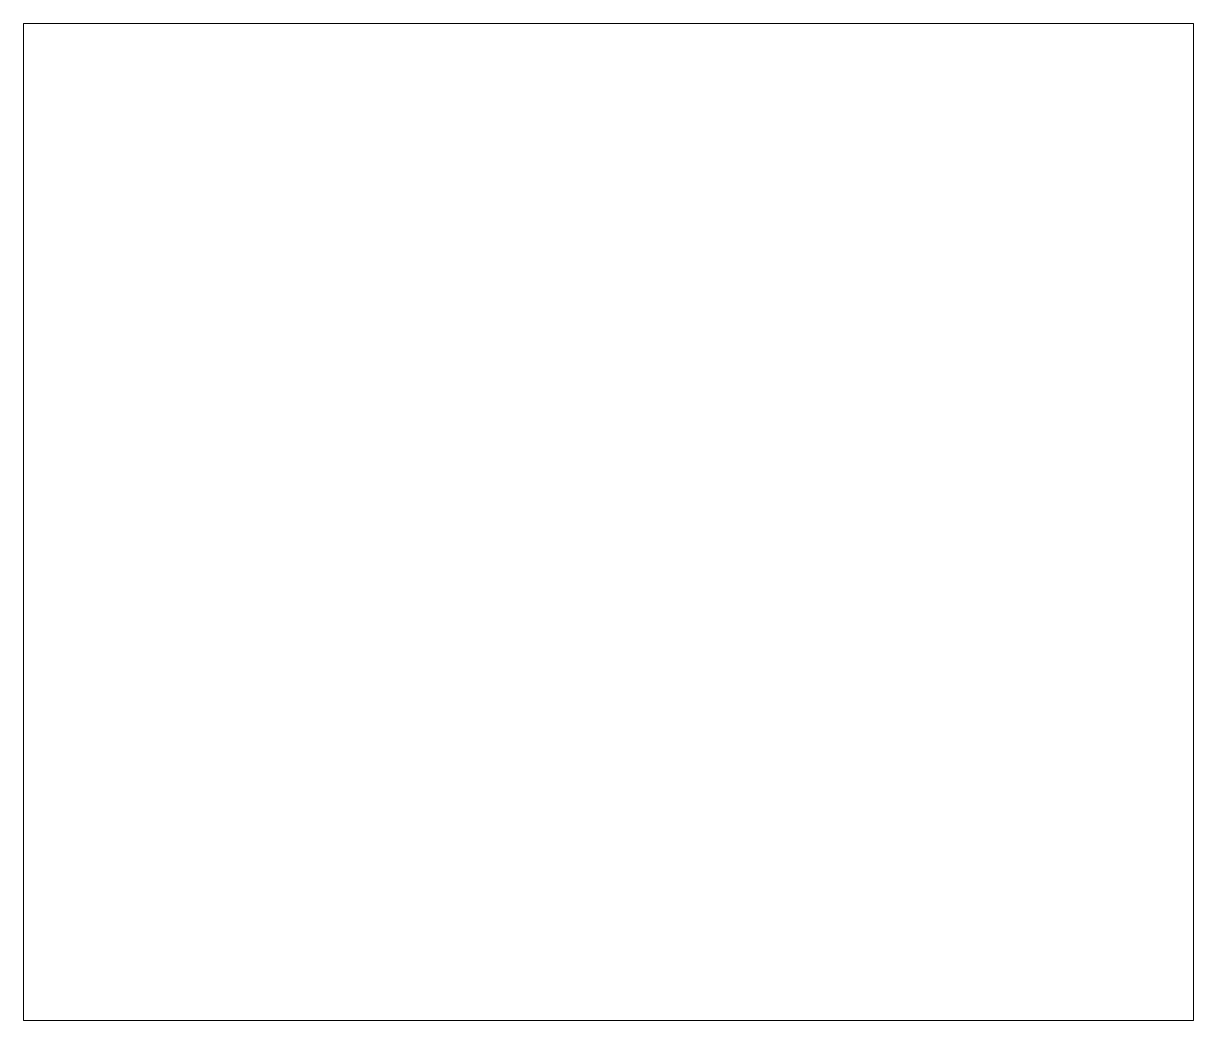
# Model space of a CAD drawing. Header units: inches. Extents: x -32 to 0, y -2.1 to 25.1.
import ezdxf

# ---------------------------------------------------------------- set-up
doc = ezdxf.new("R2010")
doc.units = ezdxf.units.IN
doc.header["$MEASUREMENT"] = 0

msp = doc.modelspace()

# ---------------------------------------------------------------- linework, layer by layer
at = {"color": 7, "linetype": 'Continuous', "lineweight": 15}
for p, q in [((-31.969, -2.146), (-31.969, 25.104)), ((-31.969, 25.104), (0, 25.104)), ((0, -2.146), (0, 25.104)), ((-31.969, -2.146), (0, -2.146))]:
    msp.add_line(p, q, dxfattribs=at)

doc.saveas('drawing.dxf')
